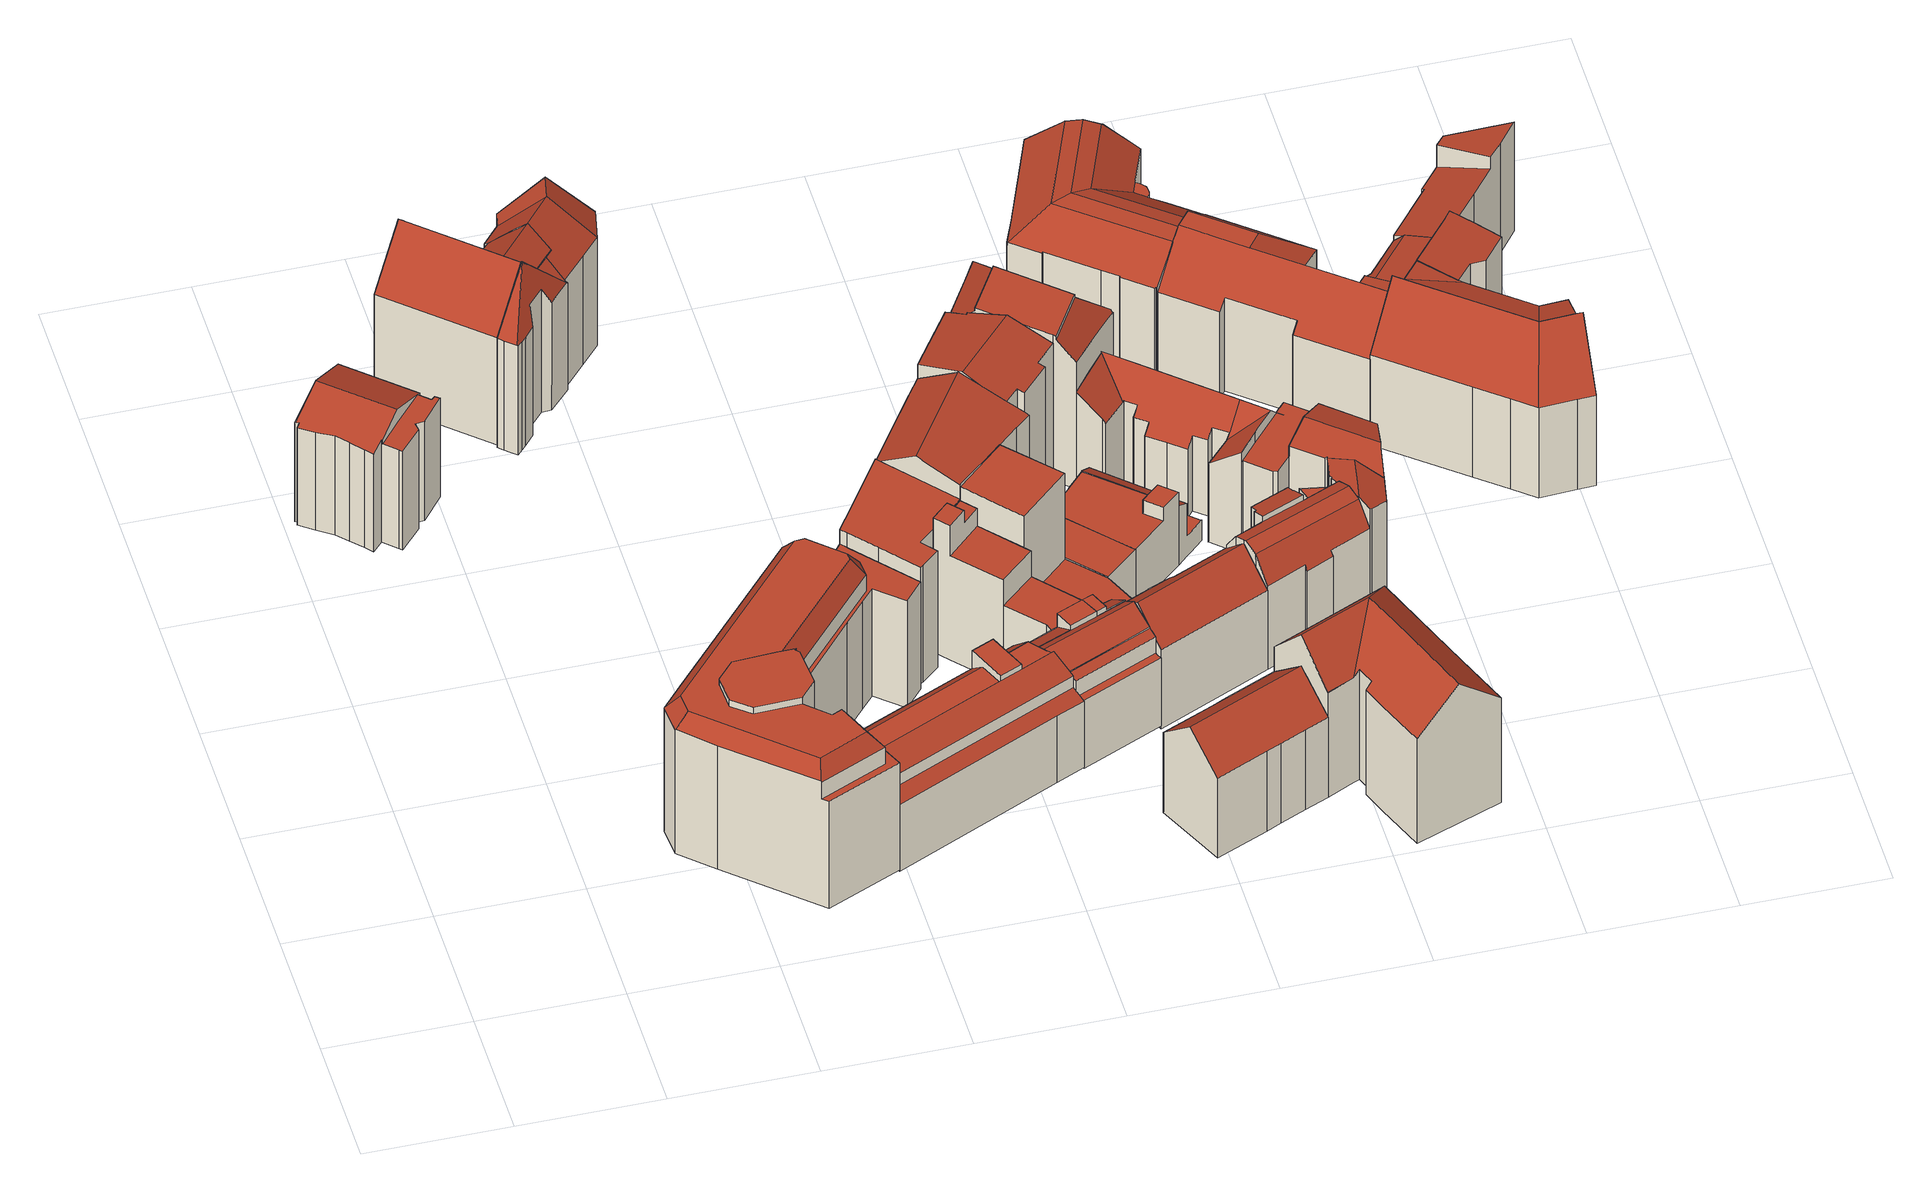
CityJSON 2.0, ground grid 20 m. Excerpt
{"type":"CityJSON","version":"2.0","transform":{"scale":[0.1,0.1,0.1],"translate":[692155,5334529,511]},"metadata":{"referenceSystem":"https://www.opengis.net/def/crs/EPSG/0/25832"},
"CityObjects":{
"building1":{"type":"Building","attributes":{"Gemeindeschluessel":"09162000","HoeheDach":"533.690","HoeheGrund":"514.298","Methode":"2000","NiedrigsteTraufeDesGebaeudes":"531.084","Geometrietyp2DReferenz":"3000","function":"31001_1000","roofType":"3100","measuredHeight":19.39,"storeysAboveGround":5},"geometry":[{"type":"MultiSurface","lod":"2","boundaries":[[[0,1,2,3,4]],[[5,6,7,8,9]],[[10,11,12,5,9,13,14]],[[1,0,15,16]],[[17,18,19,20]],[[21,22,23,24]],[[16,15,25,26]],[[27,28,29,30,11,10,14,31,32,17,20,33,34,21,24,35,36,37,2,1,16,26]],[[37,38,3,2]],[[27,39,40,28]],[[36,41,38,37]],[[29,42,43,30]],[[28,40,42,29]],[[23,44,41,36,35,24]],[[31,45,46,32]],[[12,43,42,40,39,25,15,0,4,7,6,5]],[[34,47,22,21]],[[33,48,47,34]],[[14,13,45,31]],[[8,7,3,38,41,44]],[[22,47,48,19,18,46,45,13,9,8,44,23]],[[7,4,3]],[[26,25,39,27]],[[30,43,12,11]],[[32,46,18,17]],[[20,19,48,33]]],"semantics":{"surfaces":[{"type":"WallSurface"},{"type":"GroundSurface"},{"type":"RoofSurface"}],"values":[0,0,0,0,0,0,0,1,0,0,0,0,0,0,0,2,0,0,0,2,2,0,0,0,0,0]}}]},
"building2":{"type":"Building","attributes":{"Gemeindeschluessel":"09162000","HoeheDach":"538.040","HoeheGrund":"513.079","Methode":"2000","NiedrigsteTraufeDesGebaeudes":"531.630","Geometrietyp2DReferenz":"3000","function":"31001_9998","roofType":"1000","measuredHeight":24.96,"storeysAboveGround":6},"geometry":[{"type":"MultiSurface","lod":"2","boundaries":[[[49,50,51,52,53,54,55,56,57,58,59,60,61,62,63,64]],[[65,66,67,68]],[[69,70,71,72,60,59]],[[52,73,74,53]],[[75,76,77,78]],[[79,80,81,82,83]],[[53,74,84,54]],[[85,86,87,88]],[[89,90,91,92]],[[93,94,95,96,97,98,99,100,101,102]],[[51,103,73,52]],[[104,105,106,107]],[[108,103,109,110]],[[111,112,113,114,115]],[[116,117,118,119]],[[93,102,54,84,120,121]],[[120,84,74,122]],[[75,79,83,123,76]],[[124,125,126,127]],[[128,129,86,85]],[[122,74,73,130]],[[63,62,66,131]],[[132,133,134,135,136,137,87,86,129,121,120,122,130,108,110]],[[61,67,66,62]],[[83,82,49,64,123]],[[57,99,98,58]],[[138,78,77,139,140]],[[141,131,66,65]],[[59,97,96,69]],[[142,143,70,69,96,95]],[[68,67,72,144]],[[145,137,136,146]],[[139,77,131,141]],[[127,126,90,89]],[[55,101,100,56]],[[60,72,67,61]],[[111,118,117,147,106,105,148,149,140,139,141,65,68,144,150,151,91,90,126,125,112]],[[119,118,111,115]],[[54,102,101,55]],[[128,152,94,93,121,129]],[[138,140,149,153]],[[154,133,132,155]],[[123,64,63,131,77,76]],[[80,155,132,110,109,156,81]],[[130,73,103,108]],[[157,135,134,158]],[[143,142,152,128,85,88,145,146,157,158,154,155,80,79,75,78,138,153,159,104,107,160,116,119,115,114,113,124,127,89,92,161]],[[56,100,99,57]],[[113,112,125,124]],[[142,95,94,152]],[[153,149,148,159]],[[92,91,151,161]],[[160,147,117,116]],[[88,87,137,145]],[[144,72,71,150]],[[146,136,135,157]],[[143,161,151,150,71,70]],[[159,148,105,104]],[[107,106,147,160]],[[58,98,97,59]],[[81,156,50,49,82]],[[158,134,133,154]],[[109,103,51,50,156]]],"semantics":{"surfaces":[{"type":"RoofSurface"},{"type":"WallSurface"},{"type":"GroundSurface"}],"values":[0,1,0,0,1,1,0,1,1,0,0,1,1,1,1,1,1,1,1,1,1,0,0,0,0,1,1,1,1,1,1,1,1,1,1,0,0,1,1,1,1,1,0,1,1,1,2,1,1,1,1,1,1,1,1,1,1,1,1,1,0,1,0]}}]},
"building3":{"type":"Building","attributes":{"Gemeindeschluessel":"09162000","HoeheDach":"538.030","HoeheGrund":"512.000","Methode":"1000","NiedrigsteTraufeDesGebaeudes":"530.536","Geometrietyp2DReferenz":"3000","function":"31001_9998","roofType":"3100","measuredHeight":26.03,"storeysAboveGround":5},"geometry":[{"type":"MultiSurface","lod":"2","boundaries":[[[162,163,164,165]],[[166,167,168,169]],[[170,171,172,173]],[[174,175,176,177]],[[176,173,172,177]],[[178,167,166,173,176,175,164,163,179]],[[180,181,182,169,168]],[[183,184,180,168,167,178]],[[162,185,186,179,163]],[[184,185,162,165,174,177,172,171,181,180]],[[186,185,184,183]],[[166,169,182,170,173]],[[178,179,186,183]],[[171,170,182,181]],[[165,164,175,174]]],"semantics":{"surfaces":[{"type":"WallSurface"},{"type":"RoofSurface"},{"type":"GroundSurface"}],"values":[0,1,0,0,0,1,0,0,0,2,0,1,1,0,0]}}]},
"building4":{"type":"Building","attributes":{"Gemeindeschluessel":"09162000","HoeheDach":"538.090","HoeheGrund":"511.647","Methode":"2000","NiedrigsteTraufeDesGebaeudes":"530.077","Geometrietyp2DReferenz":"3000","function":"31001_9998","roofType":"3100","measuredHeight":26.44,"storeysAboveGround":6},"geometry":[{"type":"MultiSurface","lod":"2","boundaries":[[[187,188,189,190,191]],[[192,193,194,195]],[[196,197,198,199]],[[200,201,202,203]],[[204,205,206,207,208]],[[209,210,206,205]],[[203,202,211,212]],[[213,182,169,214,190,189]],[[196,215,192,216,197]],[[217,193,192,215]],[[218,219,168,169,182]],[[220,221,193,217]],[[222,213,189,188]],[[199,198,201,200]],[[212,211,223,224]],[[225,216,192,195,226]],[[168,194,193,221,227,214,169]],[[183,228,229]],[[230,225,226,228,183,231]],[[187,191,210,209]],[[232,231,183,229]],[[214,207,206,210,191,190]],[[224,223,233,234]],[[227,235,208,207,214]],[[236,234,233,230,231,232]],[[204,208,235,237]],[[220,217,215,196,199,200,203,212,224,234,236,232,229,219,218,222,188,187,209,205,204,237]],[[218,182,213,222]],[[219,229,228,226,195,194,168]],[[233,223,211,202,201,198,197,216,225,230]],[[220,237,235,227,221]]],"semantics":{"surfaces":[{"type":"WallSurface"},{"type":"RoofSurface"},{"type":"GroundSurface"}],"values":[0,1,0,0,0,0,0,1,0,0,0,0,0,0,0,1,1,0,1,0,0,1,0,1,0,0,2,0,0,1,0]}}]},
"building5":{"type":"Building","attributes":{"Gemeindeschluessel":"09162000","HoeheDach":"531.260","HoeheGrund":"512.760","Methode":"2000","NiedrigsteTraufeDesGebaeudes":"524.315","Geometrietyp2DReferenz":"3000","function":"31001_9998","roofType":"2100","measuredHeight":18.5,"storeysAboveGround":4},"geometry":[{"type":"MultiSurface","lod":"2","boundaries":[[[238,239,240,241]],[[242,243,244,245]],[[246,247,240,239,248,249]],[[250,251,252,253,254,255,256,257]],[[258,259,256,260,261,262,263]],[[264,252,251,265]],[[266,267,268,265,251,250,269]],[[270,257,256,259]],[[271,272,255,246,249,273,274,275]],[[276,277,278,279]],[[280,281,269,250,257,270,282,277,276]],[[270,259,258,282]],[[273,283,284,274]],[[282,258,263,278,277]],[[247,254,253,285,286,241,240]],[[245,244,268,267]],[[248,283,273,249]],[[248,239,238,287,288,284,283]],[[245,267,266,269,281,280,276,279,289,290,288,287,238,241,286,285,291,242]],[[268,244,243,264,265]],[[246,255,254,247]],[[255,272,260,256]],[[278,263,262,275,274,284,288,290,289,279]],[[252,264,243,242,291,285,253]],[[261,260,272,271,275,262]]],"semantics":{"surfaces":[{"type":"WallSurface"},{"type":"RoofSurface"},{"type":"GroundSurface"}],"values":[0,0,1,1,0,0,0,0,0,0,0,1,1,1,0,0,0,0,2,1,0,0,0,0,1]}}]},
"building6":{"type":"Building","attributes":{"Gemeindeschluessel":"09162000","HoeheDach":"534.064","HoeheGrund":"513.900","Methode":"2000","NiedrigsteTraufeDesGebaeudes":"534.064","Geometrietyp2DReferenz":"3000","function":"31001_9998","roofType":"1000","measuredHeight":20.16,"storeysAboveGround":7},"geometry":[{"type":"MultiSurface","lod":"2","boundaries":[[[292,293,294,295,296,297,298,299,300,301,302]],[[303,301,300,304]],[[305,302,301,303]],[[306,296,295,307]],[[308,298,297,309]],[[310,294,293,311]],[[311,293,292,312]],[[309,297,296,306]],[[304,300,299,313]],[[305,303,304,313,308,309,306,307,310,311,312]],[[312,292,302,305]],[[313,299,298,308]],[[307,295,294,310]]],"semantics":{"surfaces":[{"type":"RoofSurface"},{"type":"WallSurface"},{"type":"GroundSurface"}],"values":[0,1,1,1,1,1,1,1,1,2,1,1,1]}}]},
"building7":{"type":"Building","attributes":{"Gemeindeschluessel":"09162000","HoeheDach":"536.110","HoeheGrund":"512.912","Methode":"2000","NiedrigsteTraufeDesGebaeudes":"530.940","Geometrietyp2DReferenz":"3000","function":"31001_9998","roofType":"1000","measuredHeight":23.2,"storeysAboveGround":5},"geometry":[{"type":"MultiSurface","lod":"2","boundaries":[[[314,315,316,317,318,319,320]],[[315,321,322,323,324,316]],[[317,325,326,327,328,329,318]],[[330,323,322,331,332,333]],[[327,326,333,332,334,335,336]],[[328,327,336,337]],[[337,338,329,328]],[[321,315,314,320,339,335,334,332,331,322]],[[318,329,338,319]],[[319,338,337,336,335,339,320]],[[316,324,323,330,333,326,325,317]]],"semantics":{"surfaces":[{"type":"WallSurface"},{"type":"RoofSurface"},{"type":"GroundSurface"}],"values":[0,0,0,0,0,1,0,2,1,0,1]}}]},
"building8":{"type":"Building","attributes":{"Gemeindeschluessel":"09162000","HoeheDach":"529.621","HoeheGrund":"513.320","Methode":"2000","NiedrigsteTraufeDesGebaeudes":"527.160","Geometrietyp2DReferenz":"3000","function":"31001_9998","roofType":"2100","measuredHeight":16.3,"storeysAboveGround":5},"geometry":[{"type":"MultiSurface","lod":"2","boundaries":[[[340,341,342,343,344]],[[345,346,347,348]],[[349,350,351,345,348,352,353,354]],[[351,355,346,345]],[[351,350,349,354,342,341,340,356,355]],[[342,354,353,343]],[[347,357,344,343,353,352,348]],[[356,340,344,357]],[[355,356,357,347,346]]],"semantics":{"surfaces":[{"type":"RoofSurface"},{"type":"WallSurface"},{"type":"GroundSurface"}],"values":[0,1,2,1,1,1,1,1,0]}}]},
"building9":{"type":"Building","attributes":{"Gemeindeschluessel":"09162000","HoeheDach":"526.522","HoeheGrund":"513.156","Methode":"1000","NiedrigsteTraufeDesGebaeudes":"526.522","Geometrietyp2DReferenz":"3000","function":"31001_9998","roofType":"1000","measuredHeight":13.37,"storeysAboveGround":4},"geometry":[{"type":"MultiSurface","lod":"2","boundaries":[[[358,359,360,361]],[[362,363,364,365]],[[366,367,368,369]],[[362,365,366,369,370,371,358,361]],[[361,360,363,362]],[[365,364,367,366]],[[369,368,372,370]],[[370,372,373,371]],[[360,359,373,372,368,367,364,363]],[[371,373,359,358]]],"semantics":{"surfaces":[{"type":"WallSurface"},{"type":"GroundSurface"},{"type":"RoofSurface"}],"values":[0,0,0,1,0,0,0,0,2,0]}}]},
"building10":{"type":"Building","attributes":{"Gemeindeschluessel":"09162000","HoeheDach":"530.123","HoeheGrund":"512.820","Methode":"2000","NiedrigsteTraufeDesGebaeudes":"527.775","Geometrietyp2DReferenz":"3000","function":"31001_9998","roofType":"3100","measuredHeight":17.3,"storeysAboveGround":5},"geometry":[{"type":"MultiSurface","lod":"2","boundaries":[[[285,241,374,238,375,376,377,378,379]],[[238,355,380,375]],[[378,381,382,379]],[[381,378,377,376,383,384]],[[379,382,385,285]],[[375,380,383,376]],[[386,384,383,380,355]],[[285,385,387,241]],[[387,385,382,381,384,386]],[[374,241,387,386,355,238]]],"semantics":{"surfaces":[{"type":"GroundSurface"},{"type":"WallSurface"},{"type":"RoofSurface"}],"values":[0,1,1,1,1,1,2,1,2,1]}}]},
"building11":{"type":"Building","attributes":{"Gemeindeschluessel":"09162000","HoeheDach":"537.857","HoeheGrund":"513.590","Methode":"2000","NiedrigsteTraufeDesGebaeudes":"533.560","Geometrietyp2DReferenz":"3000","function":"31001_9998","roofType":"3100","measuredHeight":24.27,"storeysAboveGround":6},"geometry":[{"type":"MultiSurface","lod":"2","boundaries":[[[388,389,390,391,392,393,394,395,396,397,398]],[[399,400,401,389,388,398,402,403]],[[404,405,406,394,393,392]],[[397,396,407,408,409,410]],[[395,394,406,411,407,396]],[[403,402,412,413]],[[398,397,410,412,402]],[[404,392,391,414]],[[405,404,414,415,401,400,399,403,413,409,408,407,411,406]],[[401,415,414,391,390,389]],[[413,412,410,409]]],"semantics":{"surfaces":[{"type":"RoofSurface"},{"type":"WallSurface"},{"type":"GroundSurface"}],"values":[0,1,1,1,1,1,0,1,2,1,1]}}]},
"building12":{"type":"Building","attributes":{"Gemeindeschluessel":"09162000","HoeheDach":"527.937","HoeheGrund":"512.670","Methode":"2000","NiedrigsteTraufeDesGebaeudes":"524.420","Geometrietyp2DReferenz":"3000","function":"31001_9998","roofType":"2100","measuredHeight":15.27,"storeysAboveGround":4},"geometry":[{"type":"MultiSurface","lod":"2","boundaries":[[[416,417,418,419,420,421,422]],[[423,418,417,424]],[[419,418,423,425]],[[426,427,422,421]],[[428,416,422,427]],[[429,425,423,424,428,427,426]],[[417,416,428,424]],[[425,429,426,421,420,419]]],"semantics":{"surfaces":[{"type":"WallSurface"},{"type":"RoofSurface"},{"type":"GroundSurface"}],"values":[0,1,0,0,1,0,0,2]}}]},
"building13":{"type":"Building","attributes":{"Gemeindeschluessel":"09162000","HoeheDach":"536.294","HoeheGrund":"512.900","Methode":"1000","NiedrigsteTraufeDesGebaeudes":"536.294","Geometrietyp2DReferenz":"3000","function":"31001_9998","roofType":"1000","measuredHeight":23.39,"storeysAboveGround":3},"geometry":[{"type":"MultiSurface","lod":"2","boundaries":[[[335,430,431,432]],[[332,433,434,435,436,437]],[[432,431,435,434]],[[438,437,436,435,431,430]],[[439,332,437,438,430,335]],[[433,332,439,335,432,434]]],"semantics":{"surfaces":[{"type":"WallSurface"},{"type":"RoofSurface"},{"type":"GroundSurface"}],"values":[0,0,0,1,0,2]}}]},
"building14":{"type":"Building","attributes":{"Gemeindeschluessel":"09162000","HoeheDach":"529.647","HoeheGrund":"512.921","Methode":"2000","NiedrigsteTraufeDesGebaeudes":"527.047","Geometrietyp2DReferenz":"3000","function":"31001_9998","roofType":"2100","measuredHeight":16.73,"storeysAboveGround":6},"geometry":[{"type":"MultiSurface","lod":"2","boundaries":[[[440,441,442,443]],[[443,442,444,445]],[[342,446,447,343]],[[448,449,445,444,450,446,342]],[[448,342,343,451]],[[449,448,451,452,453,440,443,445]],[[450,444,442,441,454,455]],[[453,454,441,440]],[[455,447,446,450]],[[343,447,455,454,453,452,451]]],"semantics":{"surfaces":[{"type":"WallSurface"},{"type":"RoofSurface"},{"type":"GroundSurface"}],"values":[0,0,1,0,0,2,1,0,0,0]}}]},
"building15":{"type":"Building","attributes":{"Gemeindeschluessel":"09162000","HoeheDach":"521.528","HoeheGrund":"511.620","Methode":"1000","NiedrigsteTraufeDesGebaeudes":"521.528","Geometrietyp2DReferenz":"3000","function":"31001_9998","roofType":"1000","measuredHeight":9.91,"storeysAboveGround":2},"geometry":[{"type":"MultiSurface","lod":"2","boundaries":[[[456,457,458,459]],[[460,461,462,463]],[[460,463,464,465,466,467,468,456,459,469,470]],[[468,471,457,456]],[[466,472,473,467]],[[465,464,463,462,474,475]],[[470,476,461,460]],[[477,476,470,469,459,458]],[[473,472,475,474,462,461,476,477,458,457,471]],[[465,475,472,466]],[[467,473,471,468]]],"semantics":{"surfaces":[{"type":"WallSurface"},{"type":"GroundSurface"},{"type":"RoofSurface"}],"values":[0,0,1,0,0,0,0,0,2,0,0]}}]},
"building16":{"type":"Building","attributes":{"Gemeindeschluessel":"09162000","HoeheDach":"531.103","HoeheGrund":"512.430","Methode":"1000","NiedrigsteTraufeDesGebaeudes":"526.179","Geometrietyp2DReferenz":"3000","function":"31001_1000","roofType":"3100","measuredHeight":18.67,"storeysAboveGround":4},"geometry":[{"type":"MultiSurface","lod":"2","boundaries":[[[478,479,480,481,482,483,484,485,486,487,488]],[[489,490,491,492,493,494,495]],[[485,496,497,486]],[[488,493,492,478]],[[478,492,491,479]],[[480,490,489,481]],[[493,488,487,486,497,494]],[[495,494,497,496,498,499]],[[499,498,496,485,484,483]],[[482,481,489,495,499,483]],[[479,491,490,480]]],"semantics":{"surfaces":[{"type":"GroundSurface"},{"type":"RoofSurface"},{"type":"WallSurface"}],"values":[0,1,2,2,2,2,2,1,2,2,2]}}]},
"building17":{"type":"Building","attributes":{"Gemeindeschluessel":"09162000","HoeheDach":"521.673","HoeheGrund":"511.560","Methode":"2000","NiedrigsteTraufeDesGebaeudes":"518.370","Geometrietyp2DReferenz":"3000","function":"31001_2000","roofType":"1000","measuredHeight":10.11},"geometry":[{"type":"MultiSurface","lod":"2","boundaries":[[[459,500,501,502,503,504]],[[505,506,507,508,509,510,511]],[[512,456,513,514,505,511,515]],[[515,511,510,516]],[[516,510,509,517]],[[459,504,513,456]],[[518,508,507,519]],[[513,504,503,502,520,521,514]],[[500,459,456,512,515,516,517,518,519,522,523,501]],[[505,514,521,506]],[[520,502,501,523,522,519,507,506,521]],[[517,509,508,518]]],"semantics":{"surfaces":[{"type":"WallSurface"},{"type":"RoofSurface"},{"type":"GroundSurface"}],"values":[0,1,0,0,0,0,0,1,2,0,0,0]}}]},
"building18":{"type":"Building","attributes":{"Gemeindeschluessel":"09162000","HoeheDach":"538.302","HoeheGrund":"513.290","Methode":"1000","NiedrigsteTraufeDesGebaeudes":"535.409","Geometrietyp2DReferenz":"3000","function":"31001_9998","roofType":"3100","measuredHeight":25.01,"storeysAboveGround":7},"geometry":[{"type":"MultiSurface","lod":"2","boundaries":[[[524,525,526,527,528,529,530,531,532,533]],[[534,535,536,537]],[[538,535,534,539,540,541]],[[542,529,528,543]],[[543,528,527,544]],[[542,543,544,545,546,547,548,549,550,551,540,539,534,537,552,553]],[[549,548,547,524,533,554,555,550]],[[553,530,529,542]],[[531,530,553,552,537,536]],[[555,556,541,540,551,550]],[[544,527,526,545]],[[554,533,532,531,536,535,538,541,556,555]],[[547,546,545,526,525,524]]],"semantics":{"surfaces":[{"type":"RoofSurface"},{"type":"WallSurface"},{"type":"GroundSurface"}],"values":[0,1,1,1,1,2,1,1,1,1,1,0,1]}}]},
"building19":{"type":"Building","attributes":{"Gemeindeschluessel":"09162000","HoeheDach":"530.410","HoeheGrund":"512.136","Methode":"2000","NiedrigsteTraufeDesGebaeudes":"518.990","Geometrietyp2DReferenz":"3000","function":"31001_1000","roofType":"3100","measuredHeight":18.27,"storeysAboveGround":4},"geometry":[{"type":"MultiSurface","lod":"2","boundaries":[[[557,558,559,560]],[[561,562,559,558,563,564]],[[565,566,567,568]],[[560,559,562,569]],[[570,571,561,564,572,573]],[[574,575,576,577]],[[578,579,580,581]],[[581,580,582,583]],[[584,565,568,585,586,587]],[[588,589,575,574]],[[590,587,586,591]],[[578,592,585,568,567,579]],[[569,562,561,571]],[[593,577,576,563]],[[570,573,594,590,591,592,578,581,583,588,574,577,593,557,560,569,571]],[[564,563,576,575,589,582,580,579,567,566,572]],[[593,563,558,557]],[[591,586,585,592]],[[594,584,587,590]],[[594,573,572,566,565,584]],[[583,582,589,588]]],"semantics":{"surfaces":[{"type":"WallSurface"},{"type":"RoofSurface"},{"type":"GroundSurface"}],"values":[0,1,0,0,0,0,0,0,1,0,0,0,0,0,2,1,0,0,0,0,0]}}]},
"building20":{"type":"Building","attributes":{"Gemeindeschluessel":"09162000","HoeheDach":"524.050","HoeheGrund":"511.440","Methode":"2000","NiedrigsteTraufeDesGebaeudes":"521.680","Geometrietyp2DReferenz":"3000","function":"31001_9998","roofType":"1000","measuredHeight":12.61,"storeysAboveGround":3},"geometry":[{"type":"MultiSurface","lod":"2","boundaries":[[[595,596,597,598]],[[599,598,597,600]],[[601,595,598,599]],[[602,603,604,605,596,595,601,606,502]],[[607,608,609,610]],[[604,603,602,611,607,610,612,613,614,615,616,605]],[[609,617,618,619,614,613,612,610]],[[620,600,597,596,605,616,615,614,619]],[[621,502,606,601,599,600,620,619,618,617,609,608]],[[611,602,502,621,608,607]]],"semantics":{"surfaces":[{"type":"RoofSurface"},{"type":"WallSurface"},{"type":"GroundSurface"}],"values":[0,1,1,1,1,2,1,1,0,1]}}]},
"building21":{"type":"Building","attributes":{"Gemeindeschluessel":"09162000","HoeheDach":"537.590","HoeheGrund":"512.430","Methode":"2000","NiedrigsteTraufeDesGebaeudes":"532.813","Geometrietyp2DReferenz":"3000","function":"31001_9998","roofType":"1000","measuredHeight":25.16,"storeysAboveGround":7},"geometry":[{"type":"MultiSurface","lod":"2","boundaries":[[[622,623,624,625,626,627,628,629,630,631,632,633,634,635,636,637,638]],[[639,640,641,642]],[[643,641,640,644,645]],[[646,647,648,632,631,630]],[[639,649,650,651,652,653]],[[627,626,643,645,654,655,628]],[[654,645,644,653]],[[656,657,658,659,660,649,639,642]],[[652,651,650,649,660,659,638,637,636,635,634,633,632,648]],[[628,655,661,629]],[[629,661,646,630]],[[625,624,656,642,641,643,626]],[[661,655,654,653,652,648,647,646]],[[624,623,622,638,659,658,657,656]],[[653,644,640,639]]],"semantics":{"surfaces":[{"type":"GroundSurface"},{"type":"WallSurface"},{"type":"RoofSurface"}],"values":[0,1,2,1,2,1,1,2,1,1,1,1,2,1,1]}}]},
"building22":{"type":"Building","attributes":{"Gemeindeschluessel":"09162000","HoeheDach":"521.790","HoeheGrund":"511.450","Methode":"2000","NiedrigsteTraufeDesGebaeudes":"514.910","Geometrietyp2DReferenz":"3000","function":"31001_9998","roofType":"1000","measuredHeight":10.34,"storeysAboveGround":1},"geometry":[{"type":"MultiSurface","lod":"2","boundaries":[[[662,663,664,665,666,667]],[[668,669,670,671,672,673]],[[674,675,663,662,667,676,677]],[[678,605,669,668,673,614]],[[677,671,670,674]],[[673,672,671,677,676,679,680,681,614]],[[682,683,605,678,614,681,680,679,666,665,664]],[[679,676,667,666]],[[605,683,682,664,663,675,674,670,669]]],"semantics":{"surfaces":[{"type":"WallSurface"},{"type":"RoofSurface"},{"type":"GroundSurface"}],"values":[0,1,1,0,0,0,2,0,0]}}]},
"building23":{"type":"Building","attributes":{"Gemeindeschluessel":"09162000","HoeheDach":"536.530","HoeheGrund":"512.370","Methode":"2000","NiedrigsteTraufeDesGebaeudes":"530.454","Geometrietyp2DReferenz":"3000","function":"31001_1000","roofType":"3100","measuredHeight":24.16,"storeysAboveGround":4},"geometry":[{"type":"MultiSurface","lod":"2","boundaries":[[[684,685,686,687,688,689]],[[690,691,692]],[[693,694,695,696,697,698,699,686,691]],[[700,701,702,703,704,705,706,488,707,487,486,708,709,710,711,712]],[[699,698,713,714,715,687,686]],[[711,714,713,712]],[[704,694,693,705]],[[701,700,712,713,698,697]],[[488,706,705,693,691,690]],[[702,701,697,696,695,703]],[[487,707,488,690,692,684,689,486]],[[692,691,686,685,684]],[[715,714,711,710,709,687]],[[703,695,694,704]],[[689,688,687,709,708,486]]],"semantics":{"surfaces":[{"type":"RoofSurface"},{"type":"GroundSurface"},{"type":"WallSurface"}],"values":[0,0,0,1,0,2,2,2,2,2,2,0,2,2,2]}}]},
"building24":{"type":"Building","attributes":{"Gemeindeschluessel":"09162000","HoeheDach":"531.260","HoeheGrund":"512.140","Methode":"2000","NiedrigsteTraufeDesGebaeudes":"525.935","Geometrietyp2DReferenz":"3000","function":"31001_1000","roofType":"3100","measuredHeight":19.12,"storeysAboveGround":4},"geometry":[{"type":"MultiSurface","lod":"2","boundaries":[[[574,577,716,717,718]],[[719,720,721,722]],[[717,719,722,718]],[[723,724,725,726,727,728,729]],[[730,731,732,733]],[[734,735,736,560]],[[737,738,735,734]],[[733,732,739,740]],[[593,557,741,742,743]],[[741,728,727,742]],[[744,745,738,737]],[[560,736,741,557]],[[731,721,720,746,747,748,739,732]],[[724,749,748,747,750,725]],[[716,743,742,727,726,751,719,717]],[[740,739,748,749]],[[751,746,720,719]],[[750,747,746,751]],[[593,743,716,577]],[[736,735,738,745,752,729,728,741]],[[593,577,574,730,733,740,749,724,723,753,744,737,734,560,557]],[[751,726,725,750]],[[753,752,745,744]],[[730,574,718,722,721,731]],[[723,729,752,753]]],"semantics":{"surfaces":[{"type":"WallSurface"},{"type":"RoofSurface"},{"type":"GroundSurface"}],"values":[0,0,1,0,0,0,0,0,0,1,0,0,1,0,1,0,0,0,0,1,2,1,0,0,0]}}]},
"building25":{"type":"Building","attributes":{"Gemeindeschluessel":"09162000","HoeheDach":"529.151","HoeheGrund":"511.520","Methode":"2000","NiedrigsteTraufeDesGebaeudes":"523.093","Geometrietyp2DReferenz":"3000","function":"31001_9998","roofType":"3100","measuredHeight":17.63,"storeysAboveGround":3},"geometry":[{"type":"MultiSurface","lod":"2","boundaries":[[[754,755,756,757,758,759,760,761,762,763,764,765,766,767,768,769,770,771,772]],[[773,761,760,774]],[[775,776,768,767,777]],[[778,779,756,755,754,780]],[[781,764,763,782]],[[783,784,777,767,785,786,787,788]],[[774,760,759,789]],[[790,791,792,793,794,795,796,797]],[[798,799,800,801]],[[765,764,781,802,803,766]],[[758,757,756,779,804,805]],[[801,800,806,807]],[[808,809,810,811,812,776,775,813,814]],[[815,816,814,813,775,777,784,783]],[[793,792,817,818]],[[806,819,771,770,797,796,820,821,822,807]],[[818,811,810,809,808,823,824,788,787,786,785,803,802,781,782,825,773,774,789,805,804,779,778,780,826,827,798,801,807,822,821,820,796,795,794,793]],[[782,763,762,825]],[[818,817,812,811]],[[789,759,758,805]],[[785,767,766,803]],[[800,799,828,772,771,819,806]],[[798,827,826,780,754,772,828,799]],[[808,814,816,823]],[[825,762,761,773]],[[769,768,776,812,817,792,791,790,797,770]],[[824,823,816,815,783,788]]],"semantics":{"surfaces":[{"type":"RoofSurface"},{"type":"WallSurface"},{"type":"GroundSurface"}],"values":[0,1,0,1,1,1,1,1,1,1,1,1,1,0,1,1,2,1,1,1,1,0,1,1,1,0,1]}}]},
"building26":{"type":"Building","attributes":{"Gemeindeschluessel":"09162000","HoeheDach":"524.318","HoeheGrund":"511.620","Methode":"1000","NiedrigsteTraufeDesGebaeudes":"524.318","Geometrietyp2DReferenz":"3000","function":"31001_9998","roofType":"1000","measuredHeight":12.7},"geometry":[{"type":"MultiSurface","lod":"2","boundaries":[[[829,830,831,832]],[[833,829,832,834]],[[833,835,830,829]],[[834,836,835,833]],[[832,831,836,834]],[[836,831,830,835]]],"semantics":{"surfaces":[{"type":"WallSurface"},{"type":"GroundSurface"},{"type":"RoofSurface"}],"values":[0,1,0,0,0,2]}}]},
"building27":{"type":"Building","attributes":{"Gemeindeschluessel":"09162000","HoeheDach":"530.770","HoeheGrund":"511.460","Methode":"2000","NiedrigsteTraufeDesGebaeudes":"515.964","Geometrietyp2DReferenz":"3000","function":"31001_1000","roofType":"3100","measuredHeight":19.31,"storeysAboveGround":5},"geometry":[{"type":"MultiSurface","lod":"2","boundaries":[[[837,838,839,840,841,842]],[[843,844,845,846,847,848,849,850,851]],[[852,853,854,855]],[[856,857,858,859,848,847]],[[860,855,854,861,862,840]],[[863,864,865,823]],[[818,866,867,793]],[[868,869,851,850,849,870,871,872]],[[811,873,866,818]],[[874,869,868,875]],[[876,877,878,879]],[[880,881,882,883,884,885,886]],[[875,868,872,887]],[[864,878,877,842,841,840,862,861,867,866,873,888,889,865]],[[879,878,864,863]],[[890,891,859,858]],[[871,870,892,882,881,893,894]],[[895,896,856,847,846,845]],[[895,845,844,897]],[[898,899,843,851,869,874]],[[897,844,843,899]],[[883,882,892,900,848,859,891,852,855,860]],[[901,890,858,857,856,896,895,897,899,898,874,875,887,894,893,881,880,886,902,903,876,879,863,823,904,808,811,818,793,905,906]],[[861,854,853,906,905,793,867]],[[907,885,884,839,838,837]],[[903,902,886,885,907,837,842,877,876]],[[887,872,871,894]],[[865,889,888,808,904,823]],[[891,890,901,906,853,852]],[[884,883,860,840,839]],[[808,888,873,811]],[[849,848,900,892,870]]],"semantics":{"surfaces":[{"type":"WallSurface"},{"type":"RoofSurface"},{"type":"GroundSurface"}],"values":[0,1,1,0,0,0,0,1,0,0,0,0,0,1,0,0,0,0,0,0,0,1,2,0,1,0,0,0,0,0,0,0]}}]},
"building28":{"type":"Building","attributes":{"Gemeindeschluessel":"09162000","HoeheDach":"531.940","HoeheGrund":"512.219","Methode":"2000","NiedrigsteTraufeDesGebaeudes":"527.570","Geometrietyp2DReferenz":"3000","function":"31001_1000","roofType":"3100","measuredHeight":19.72,"storeysAboveGround":4},"geometry":[{"type":"MultiSurface","lod":"2","boundaries":[[[908,909,910,911]],[[912,913,914,915,916,917]],[[918,919,920,921,922,923,924,925,926]],[[927,924,923,928]],[[929,930,931,932]],[[933,934,935,936]],[[937,938,939,940,941,918,926,942]],[[943,944,934,933]],[[945,946,947,948]],[[926,925,949,950,917,916,942]],[[951,947,946,952,953,910,909,954,955]],[[956,939,938,957]],[[958,959,960,961]],[[962,963,944,943]],[[913,948,947,951,914]],[[928,923,922,964]],[[965,941,940,966]],[[929,967,968,969,970,930]],[[927,971,949,925,924]],[[969,972,955,970]],[[908,973,974,954,909]],[[975,976,959,958]],[[967,929,932,975,958,961,962,943,933,936,977,973,908,911,978,945,948,913,912,979,971,927,928,964,980,981,982,965,966,956,957]],[[910,953,911]],[[969,968,937,942,972]],[[965,982,919,918,941]],[[932,931,976,975]],[[966,940,939,956]],[[977,983,974,973]],[[967,957,938,937,968]],[[979,950,949,971]],[[912,917,950,979]],[[911,953,952,978]],[[980,921,920,981]],[[978,952,946,945]],[[961,960,963,962]],[[964,922,921,980]],[[981,920,919,982]],[[972,942,916,915]],[[936,935,983,977]],[[972,915,914,951,955]],[[955,954,974,983,935,934,944,963,960,959,976,931,930,970]]],"semantics":{"surfaces":[{"type":"WallSurface"},{"type":"RoofSurface"},{"type":"GroundSurface"}],"values":[0,0,1,0,0,0,1,0,0,1,1,0,0,0,0,0,0,0,0,1,0,0,2,0,1,0,0,0,0,0,0,0,0,0,0,0,0,0,1,0,1,1]}}]},
"building29":{"type":"Building","attributes":{"Gemeindeschluessel":"09162000","HoeheDach":"533.000","HoeheGrund":"512.140","Methode":"2000","NiedrigsteTraufeDesGebaeudes":"524.919","Geometrietyp2DReferenz":"3000","function":"31001_1000","roofType":"3100","measuredHeight":20.86,"storeysAboveGround":5},"geometry":[{"type":"MultiSurface","lod":"2","boundaries":[[[984,985,986,987,988]],[[989,990,991,992,993]],[[994,995,996,997,998,999]],[[1000,1001,1002,1003]],[[1004,1005,1006,1007,1008]],[[984,988,1009,1010]],[[1010,1009,1011,1012]],[[1004,1008,1013,1014]],[[1015,1016,1006,1005]],[[1017,985,984,1010,1012,1018,1019,1020,1021,1022,1000,1003,1023,1024,990,989,1015,1005,1004,1014]],[[1022,1025,1001,1000]],[[1026,1027,1028,1029,1030]],[[1030,1029,1031]],[[1023,1003,1002,997,996]],[[1017,1014,1013,1032,1028,1027]],[[1033,1007,1006,1016,993,992]],[[990,1024,995,994,991]],[[1023,996,995,1024]],[[999,998,1025,1034]],[[999,1034,1035,1036,1037,1038,1011,1009,988,987]],[[1026,986,985,1017,1027]],[[1032,1013,1008,1007,1033]],[[1019,1037,1036,1020]],[[1022,1021,1035,1034,1025]],[[1012,1011,1038,1018]],[[999,987,986,1026,1030,1031,991,994]],[[1018,1038,1037,1019]],[[989,993,1016,1015]],[[1020,1036,1035,1021]],[[998,997,1002,1001,1025]],[[1028,1032,1033,992,991,1031,1029]]],"semantics":{"surfaces":[{"type":"WallSurface"},{"type":"RoofSurface"},{"type":"GroundSurface"}],"values":[0,0,1,0,0,0,0,0,0,2,0,1,0,0,0,1,0,0,1,1,0,1,0,0,0,1,0,0,0,1,0]}}]},
"building30":{"type":"Building","attributes":{"Gemeindeschluessel":"09162000","HoeheDach":"535.580","HoeheGrund":"512.167","Methode":"2000","NiedrigsteTraufeDesGebaeudes":"527.767","Geometrietyp2DReferenz":"3000","function":"31001_1000","roofType":"3100","measuredHeight":23.41,"storeysAboveGround":4},"geometry":[{"type":"MultiSurface","lod":"2","boundaries":[[[1039,1040,1041,1042,1043]],[[1044,1045,1046,1047]],[[1048,1049,1050,1051]],[[1044,1052,1053,1043,1042,1045]],[[1054,1055,1056,1057,1058,1059]],[[1060,1061,1049,1048]],[[1047,1046,1062,1063]],[[1064,1040,1056,1055]],[[1065,1066,1067,1068]],[[1054,1060,1048,1051,1065,1068,1052,1044,1047,1063,1064,1055]],[[1061,1059,1058,1069,1049]],[[1052,1068,1067,1070,1053]],[[1041,1062,1046,1045,1042]],[[1069,1039,1043,1053,1070]],[[1058,1057,1039,1069]],[[1054,1059,1061,1060]],[[1051,1050,1066,1065]],[[1057,1056,1040,1039]],[[1064,1063,1062,1041,1040]],[[1066,1050,1049,1069,1070,1067]]],"semantics":{"surfaces":[{"type":"RoofSurface"},{"type":"WallSurface"},{"type":"GroundSurface"}],"values":[0,1,1,1,1,1,1,1,1,2,0,1,0,0,0,1,1,0,1,0]}}]},
"building31":{"type":"Building","attributes":{"Gemeindeschluessel":"09162000","HoeheDach":"532.135","HoeheGrund":"512.100","Methode":"1000","NiedrigsteTraufeDesGebaeudes":"530.527","Geometrietyp2DReferenz":"3000","function":"31001_1000","roofType":"2100","measuredHeight":20.04,"storeysAboveGround":5},"geometry":[{"type":"MultiSurface","lod":"2","boundaries":[[[1014,1004,1071,1072,1073,1074,1075,1076]],[[1014,1077,1078,1004]],[[1075,1079,1062,1076]],[[1071,1080,1081,1072]],[[1072,1081,1082,1073]],[[1076,1062,1077,1014]],[[1073,1082,1083,1074]],[[1074,1083,1079,1075]],[[1062,1079,1083,1082,1081,1080,1078,1077]],[[1004,1078,1080,1071]]],"semantics":{"surfaces":[{"type":"GroundSurface"},{"type":"WallSurface"},{"type":"RoofSurface"}],"values":[0,1,1,1,1,1,1,1,2,1]}}]},
"building32":{"type":"Building","attributes":{"Gemeindeschluessel":"09162000","HoeheDach":"530.893","HoeheGrund":"511.990","Methode":"2000","NiedrigsteTraufeDesGebaeudes":"526.209","Geometrietyp2DReferenz":"3000","function":"31001_1000","roofType":"2100","measuredHeight":18.9,"storeysAboveGround":4},"geometry":[{"type":"MultiSurface","lod":"2","boundaries":[[[1084,1085,1086,1087]],[[1088,1089,1090,1091]],[[1092,1093,1094,1095]],[[1096,1097,1085,1084]],[[1098,1099,1100,1101]],[[1099,1102,1103,1094,1093,1104,1105,1090,1089,1100]],[[1095,1103,1102,1106]],[[1094,1103,1095]],[[1104,1107,1108,1105]],[[1087,1109,1092,1095,1106,1098,1101,1088,1091,1110,1096,1084]],[[1101,1100,1089,1088]],[[1107,1086,1085,1097,1108]],[[1106,1102,1099,1098]],[[1090,1105,1108,1097,1096,1110,1091]],[[1092,1109,1087,1086,1107,1104,1093]]],"semantics":{"surfaces":[{"type":"WallSurface"},{"type":"RoofSurface"},{"type":"GroundSurface"}],"values":[0,0,0,0,0,1,0,0,0,2,0,1,0,0,0]}}]}
},
"vertices":[
[186,916,204],[186,916,33],[171,930,33],[171,930,203],[171,930,204],[105,853,204],[133,886,204],[170,929,204],[133,886,227],[105,853,210],[105,853,33],[122,837,33],[122,837,204],[104,854,210],[104,854,33],[191,921,204],[191,921,33],[65,867,33],[65,867,203],[51,882,204],[51,882,33],[13,917,33],[13,917,204],[8,919,203],[8,919,33],[197,916,204],[197,916,33],[167,879,33],[154,878,33],[156,866,33],[126,833,33],[90,839,33],[81,850,33],[29,897,33],[9,912,33],[47,964,33],[89,1013,33],[175,935,33],[175,935,201],[167,879,204],[154,878,204],[89,1013,201],[156,866,204],[126,833,204],[47,964,227],[90,839,202],[81,850,202],[9,912,201],[29,897,202],
[338,222,259],[477,96,259],[546,127,259],[526,175,259],[512,169,259],[481,198,259],[416,196,259],[390,217,259],[388,258,259],[411,284,259],[471,287,259],[607,441,259],[606,451,259],[561,492,259],[548,491,259],[336,251,259],[566,511,206],[566,511,234],[624,458,234],[624,458,206],[496,287,234],[504,296,234],[505,296,234],[626,433,234],[535,197,234],[516,188,234],[317,261,21],[317,261,234],[346,294,234],[346,294,21],[320,217,21],[364,176,21],[364,176,234],[321,216,236],[320,217,234],[492,210,234],[501,212,21],[501,212,206],[513,202,206],[513,202,21],[616,414,21],[616,414,206],[588,382,206],[588,382,21],[503,223,270],[499,280,270],[494,285,270],[496,287,270],[471,287,270],[411,284,270],[388,258,270],[390,217,270],[416,196,270],[481,198,270],[568,119,234],[540,513,21],[540,513,206],[581,517,206],[581,517,21],[568,119,206],[474,77,234],[474,77,206],[623,517,206],[697,432,206],[697,432,21],[655,481,21],[623,517,21],[599,504,21],[599,504,206],[616,526,206],[616,526,21],[492,210,206],[503,223,206],[516,188,206],[317,260,235],[671,402,21],[671,402,206],[634,435,206],[634,435,21],[504,216,21],[504,216,206],[535,197,206],[536,509,234],[482,70,206],[586,116,206],[571,150,206],[544,212,206],[522,202,206],[517,206,206],[345,298,21],[346,294,206],[345,298,206],[536,509,206],[494,285,21],[504,296,21],[626,433,206],[517,206,21],[522,202,21],[591,509,206],[535,513,206],[357,312,206],[505,296,206],[510,292,206],[499,280,21],[357,312,21],[586,116,21],[482,70,21],[473,78,236],[544,212,21],[571,150,21],[535,513,21],[591,509,21],[510,292,21],
[221,1191,10],[221,1191,256],[237,1208,230],[237,1208,10],[327,1096,255],[371,1097,222],[397,1126,222],[372,1147,255],[330,1185,196],[330,1185,10],[320,1175,10],[320,1175,196],[257,1231,10],[257,1231,196],[261,1229,196],[261,1229,10],[342,1064,270],[212,1181,270],[397,1126,10],[360,1158,10],[360,1158,239],[297,1014,195],[297,1014,10],[167,1131,10],[167,1131,195],
[351,1216,6],[326,1189,6],[326,1189,192],[349,1215,193],[351,1216,194],[410,1094,191],[407,1096,194],[387,1115,222],[369,1095,222],[381,1063,6],[381,1063,192],[367,1062,219],[367,1062,6],[346,1038,6],[346,1038,219],[346,1024,193],[346,1024,6],[477,1211,6],[355,1237,6],[355,1237,194],[415,1224,255],[477,1211,192],[351,1220,6],[351,1220,194],[333,1008,192],[333,1008,6],[330,1185,197],[408,1189,255],[410,1094,6],[409,1094,191],[407,1096,6],[360,1158,6],[397,1126,6],[440,1133,6],[440,1133,193],[330,1185,6],[326,1001,193],[326,1001,6],[343,1064,271],[342,1065,271],[467,1163,193],[297,1014,196],[297,1014,6],[318,994,195],[304,1007,195],[304,1007,6],[319,994,194],[319,994,6],[467,1163,192],[311,1000,6],[467,1163,6],
[808,303,18],[808,303,190],[823,285,190],[823,285,18],[860,242,18],[860,242,133],[820,224,133],[820,224,18],[782,256,190],[830,278,190],[804,307,190],[768,290,190],[571,150,187],[579,131,168],[849,255,168],[844,261,175],[830,278,194],[782,256,194],[751,242,194],[568,158,194],[737,276,191],[751,242,191],[751,242,203],[737,276,203],[728,296,203],[728,296,172],[849,255,148],[579,131,148],[579,131,18],[586,116,18],[586,116,133],[571,150,18],[568,158,191],[768,290,203],[782,256,203],[768,290,191],[759,310,172],[759,310,203],[544,212,18],[544,212,172],[580,229,172],[580,229,18],[553,192,18],[568,158,18],[553,192,191],[804,307,191],[790,324,172],[844,261,18],[830,278,18],[804,307,18],[790,324,18],[728,296,18],[759,310,18],[849,255,18],
[623,517,231],[655,481,231],[697,432,231],[701,435,231],[725,456,231],[708,477,231],[730,496,231],[777,541,231],[692,640,231],[639,560,231],[616,526,231],[639,560,29],[692,640,29],[616,526,29],[725,456,29],[701,435,29],[730,496,29],[708,477,29],[697,432,29],[655,481,29],[623,517,29],[777,541,29],
[747,476,19],[800,416,19],[800,416,199],[747,476,199],[747,476,251],[730,496,251],[730,496,19],[827,440,19],[848,459,19],[848,459,199],[827,440,199],[771,499,199],[794,521,199],[794,521,229],[771,499,229],[771,499,251],[847,460,199],[847,460,19],[841,467,19],[841,467,199],[794,521,19],[777,541,19],[777,541,229],[754,518,229],[754,518,251],[754,518,19],
[865,327,186],[884,335,186],[903,343,186],[891,369,186],[854,353,186],[790,324,23],[790,324,162],[850,351,162],[850,351,23],[884,335,23],[865,327,23],[808,303,23],[854,353,23],[891,369,23],[903,343,23],[808,303,178],[865,327,178],[854,353,162],
[847,356,22],[847,356,155],[844,367,155],[844,367,22],[800,416,22],[800,416,155],[848,459,155],[848,459,22],[905,393,22],[905,393,155],[908,376,155],[908,376,22],[891,369,22],[850,351,22],[891,369,155],[850,351,155],
[821,288,18],[903,343,18],[945,361,18],[952,344,18],[954,339,18],[965,315,18],[903,343,178],[954,339,188],[965,315,170],[945,361,178],[952,344,191],[844,261,168],[821,288,191],[823,285,189],
[742,582,266],[777,541,256],[778,542,256],[845,603,252],[874,630,251],[877,633,250],[896,650,249],[892,655,250],[872,676,256],[824,729,269],[733,593,269],[733,593,26],[742,582,26],[777,541,26],[692,640,226],[692,640,26],[874,630,26],[877,633,26],[896,650,26],[872,676,26],[824,729,26],[783,775,26],[783,775,226],[892,655,26],[764,748,226],[764,748,26],[845,603,26],[778,542,26],
[970,304,162],[970,304,134],[974,293,134],[974,293,17],[970,304,17],[965,315,17],[965,315,169],[860,242,134],[852,251,134],[860,242,17],[844,261,17],[844,261,169],[852,251,162],[852,251,17],
[777,541,253],[845,603,253],[845,603,19],[842,468,19],[911,531,19],[911,531,253],[842,468,253],[841,467,253],[814,498,253],[814,498,19],
[923,383,19],[923,383,160],[934,387,160],[934,387,19],[945,361,180],[945,361,19],[917,349,186],[906,375,186],[903,343,19],[917,349,19],[917,349,180],[891,369,19],[906,375,19],[908,376,19],[908,376,160],[906,375,160],
[911,531,6],[911,531,105],[955,483,105],[955,483,6],[975,434,6],[975,434,105],[927,406,105],[927,406,6],[921,402,6],[912,397,6],[905,393,6],[848,459,6],[841,467,6],[970,447,6],[976,434,6],[841,467,105],[905,393,105],[848,459,105],[921,402,105],[912,397,105],[976,434,105],[970,447,105],
[1112,100,14],[1076,84,14],[1054,74,14],[982,42,14],[959,92,14],[937,141,14],[1009,173,14],[1031,183,14],[1101,214,14],[1123,165,14],[1145,115,14],[982,42,152],[1054,74,152],[1076,84,152],[1112,100,152],[1145,115,152],[1123,165,201],[959,92,201],[1031,183,152],[1101,214,152],[1009,173,152],[937,141,152],
[986,510,6],[1001,523,6],[1001,523,107],[986,510,107],[955,483,107],[874,572,74],[918,614,74],[915,617,74],[920,623,74],[896,650,74],[874,630,74],[845,603,74],[874,572,6],[911,531,107],[874,572,107],[845,603,6],[874,630,6],[896,650,6],[920,623,6],[915,617,6],[1000,523,107],[918,614,107],[918,614,6],[1000,523,6],
[872,676,251],[877,682,251],[893,699,251],[901,692,248],[938,732,248],[930,739,251],[958,768,251],[909,811,273],[829,725,273],[828,725,273],[865,845,23],[865,845,254],[867,848,254],[867,848,23],[851,859,248],[851,859,23],[843,866,23],[843,866,244],[930,739,23],[938,732,23],[901,692,23],[893,699,23],[877,682,23],[872,676,23],[828,725,23],[826,727,23],[783,775,23],[808,813,23],[909,811,23],[958,768,23],[826,727,272],[783,775,250],[808,813,248],
[1122,387,11],[1122,387,171],[1132,365,148],[1132,365,11],[965,315,171],[974,293,148],[1112,409,194],[955,338,194],[936,383,80],[936,383,147],[987,406,147],[987,406,80],[974,293,11],[954,339,11],[965,315,11],[945,361,170],[945,361,11],[1098,440,11],[1098,440,162],[1106,424,179],[1106,424,11],[987,406,11],[987,406,148],[1018,418,149],[1018,418,11],[1022,410,158],[1022,410,11],[934,387,80],[976,434,80],[975,434,80],[927,406,80],[1097,442,11],[1097,442,159],[927,406,11],[975,434,11],[976,434,11],[1112,409,11],[934,387,11],
[1049,565,130],[1074,587,130],[1052,607,130],[1027,585,130],[1027,585,107],[1052,607,107],[1049,565,107],[1001,523,4],[1006,527,4],[1049,565,4],[1074,587,4],[1006,527,107],[915,617,4],[915,617,107],[920,623,107],[920,623,4],[957,571,4],[946,651,4],[949,655,4],[972,679,4],[975,677,4],[1052,607,4],[946,651,107],[949,655,107],[972,679,107],[975,677,107],[957,571,107],
[1046,828,14],[1031,809,14],[982,746,14],[961,764,14],[958,768,14],[875,841,14],[867,848,14],[865,845,14],[843,866,14],[887,938,14],[906,970,14],[907,970,14],[937,943,14],[1023,866,14],[1052,840,14],[1053,839,14],[1055,838,14],[1003,833,261],[1003,833,266],[961,764,266],[961,764,261],[958,768,266],[917,910,266],[875,841,266],[843,866,222],[887,938,222],[906,970,222],[1052,840,222],[1023,866,222],[937,943,222],[907,970,222],[917,910,261],[875,841,261],[867,848,251],[982,746,233],[1031,809,223],[1046,828,220],[1055,838,218],[1053,839,220],[865,845,251],
[1112,625,39],[1114,624,39],[1114,624,4],[1112,625,4],[1013,717,4],[1013,717,39],[998,656,108],[1074,587,107],[1088,600,96],[986,695,96],[972,680,108],[972,679,108],[1088,600,39],[1094,605,39],[1010,720,39],[986,695,39],[998,656,4],[1010,720,4],[986,695,4],[972,680,4],[1094,605,4],[1088,600,4],
[1123,165,255],[1164,184,255],[1224,210,255],[1264,287,195],[1145,234,195],[1101,214,195],[1145,115,195],[1183,133,195],[1145,116,195],[1192,137,204],[1201,112,204],[1193,108,195],[1205,74,195],[1232,4,195],[1293,27,255],[1243,160,255],[1293,27,14],[1232,4,14],[1205,74,14],[1193,108,14],[1201,112,14],[1192,137,14],[1183,133,14],[1145,116,14],[1145,234,14],[1264,287,14],[1302,186,14],[1323,131,14],[1354,50,14],[1354,50,195],[1323,131,195],[1302,186,195],
[1106,424,194],[1105,424,194],[1098,440,167],[1146,442,194],[1146,442,203],[1139,458,199],[1139,458,167],[1283,432,11],[1252,506,11],[1252,506,167],[1258,490,194],[1266,471,201],[1274,452,194],[1283,432,159],[1142,459,11],[1142,459,199],[1138,470,196],[1138,470,11],[1187,389,11],[1187,389,157],[1132,365,155],[1189,385,11],[1189,385,149],[1192,493,196],[1192,493,11],[1122,387,194],[1114,406,201],[1112,409,200],[1227,402,11],[1227,402,151],[1205,467,203],[1197,483,199],[1196,483,199],[1196,483,11],[1197,483,166],[1205,467,194],[1225,406,158],[1225,406,11],
[1046,752,146],[1047,751,146],[1061,740,146],[1059,737,143],[1053,731,134],[1070,717,135],[1062,708,121],[1085,688,122],[1108,668,123],[1116,678,136],[1133,664,137],[1136,668,143],[1140,673,149],[1159,657,150],[1178,680,182],[1068,778,182],[1032,810,182],[1032,809,181],[1045,751,144],[1085,688,5],[1062,708,5],[1211,650,181],[1211,650,182],[1154,652,143],[1047,751,5],[1061,740,5],[1046,752,5],[1133,664,5],[1116,678,5],[1121,618,140],[1153,650,143],[1159,657,5],[1154,652,5],[1153,650,5],[1121,618,5],[1070,717,5],[1090,806,143],[1202,707,143],[1235,678,143],[1235,678,5],[1202,707,5],[1090,806,5],[1055,838,5],[1055,838,143],[1013,717,5],[1013,717,146],[1010,720,151],[1010,720,5],[1136,668,5],[1140,673,5],[1059,737,5],[1053,731,5],[982,746,181],[982,746,5],[1182,617,5],[1187,623,5],[1211,650,5],[1228,670,5],[1228,670,154],[1187,623,181],[1182,617,181],[1123,616,143],[1156,586,181],[1234,677,144],[1234,677,5],[1009,781,181],[1032,810,5],[1032,809,5],[1009,781,5],[1156,586,5],[1123,616,5],[1108,668,5],[1045,751,5],[1044,750,5],[1044,750,144],
[1257,546,6],[1257,546,133],[1254,527,133],[1254,527,6],[1222,552,6],[1229,531,6],[1222,552,133],[1229,531,133],
[1196,556,50],[1199,560,50],[1216,579,50],[1216,579,165],[1199,560,165],[1196,556,165],[1283,432,193],[1283,431,193],[1286,433,192],[1308,448,185],[1309,448,184],[1317,491,184],[1286,518,198],[1279,478,198],[1274,451,198],[1326,541,198],[1334,590,184],[1272,645,184],[1244,612,198],[1309,448,5],[1317,491,5],[1319,503,5],[1319,503,187],[1216,579,184],[1272,645,165],[1244,612,165],[1156,585,5],[1156,585,165],[1156,586,165],[1234,677,165],[1235,678,165],[1253,506,186],[1252,506,185],[1257,544,185],[1254,527,185],[1251,512,185],[1228,670,165],[1252,506,5],[1253,506,5],[1189,558,5],[1189,558,165],[1158,586,165],[1158,586,5],[1254,546,5],[1257,546,5],[1257,546,185],[1254,546,184],[1254,546,50],[1222,552,50],[1222,552,5],[1251,512,5],[1182,617,165],[1164,596,165],[1324,534,5],[1324,534,196],[1257,544,184],[1257,544,5],[1254,527,5],[1286,433,5],[1308,448,5],[1283,431,5],[1274,451,5],[1283,432,5],[1286,518,184],[1326,541,5],[1204,555,5],[1196,556,5],[1164,596,5],[1272,645,5],[1334,590,5],[1204,555,50],
[972,1051,12],[972,1051,166],[989,1093,166],[989,1093,12],[1134,1192,12],[1110,1202,12],[1110,1202,209],[1111,1201,209],[1133,1193,204],[1134,1192,204],[1165,1087,166],[1168,1090,166],[1169,1095,166],[1169,1101,166],[1168,1106,166],[1165,1110,166],[1161,1114,166],[1157,1117,166],[1150,1099,166],[1161,1114,12],[1165,1110,12],[1164,958,12],[1164,958,203],[1134,920,167],[1134,920,12],[1093,954,12],[1093,954,167],[1074,970,167],[1074,970,12],[1195,995,204],[1196,996,203],[1227,1035,167],[1184,1070,167],[1165,1086,166],[1090,1081,204],[1094,953,12],[1094,953,167],[1041,1228,12],[1041,1228,167],[1087,1210,203],[1087,1210,12],[1156,1117,166],[1179,1175,166],[1089,1210,204],[1027,1191,166],[989,1093,167],[973,1051,166],[1034,1067,204],[1227,1035,12],[1196,996,12],[1132,921,12],[1132,921,166],[1131,921,166],[1131,921,12],[1094,952,12],[1094,952,166],[1168,1106,12],[1165,1086,12],[1184,1070,12],[1193,993,12],[1193,993,205],[1180,977,209],[1165,960,204],[1156,1117,12],[1062,1074,209],[1010,1020,12],[1010,1020,166],[1132,922,12],[1132,922,167],[1011,1021,12],[1027,1191,12],[1179,1175,12],[1169,1101,12],[1169,1095,12],[1168,1090,12],[1011,1021,167],
[1362,732,11],[1407,788,11],[1407,788,212],[1403,783,220],[1362,732,160],[1404,904,11],[1370,862,11],[1370,862,168],[1370,862,139],[1404,904,139],[1319,904,168],[1319,904,169],[1346,936,168],[1345,936,169],[1269,930,220],[1251,908,220],[1196,996,11],[1196,996,215],[1227,1035,168],[1227,1035,11],[1506,907,11],[1451,953,11],[1451,953,144],[1463,943,160],[1506,907,176],[1279,800,160],[1279,800,11],[1288,811,173],[1288,811,11],[1452,842,176],[1452,842,11],[1408,901,11],[1408,901,144],[1428,813,11],[1210,876,11],[1201,865,11],[1134,920,11],[1164,958,11],[1193,993,11],[1346,936,11],[1319,904,11],[1193,993,220],[1413,795,199],[1428,813,199],[1428,814,199],[1386,849,193],[1373,834,193],[1386,849,168],[1428,814,176],[1386,849,160],[1175,971,220],[1164,958,205],[1134,920,160],[1201,865,160],[1210,876,173],
[1572,694,210],[1583,735,197],[1503,801,197],[1427,813,210],[1427,812,210],[1428,813,12],[1428,813,210],[1452,842,210],[1452,842,12],[1543,583,12],[1543,583,168],[1513,608,168],[1513,608,12],[1407,788,12],[1407,788,243],[1619,587,12],[1622,737,12],[1622,737,197],[1621,696,210],[1621,659,246],[1619,587,168],[1594,586,12],[1594,586,168],[1497,805,198],[1497,805,12],[1583,735,12],[1472,642,12],[1472,642,168],[1362,732,168],[1362,732,12],[1563,656,246],[1405,786,246],
[1515,919,11],[1541,898,11],[1571,872,11],[1541,835,11],[1519,831,11],[1497,805,11],[1452,842,211],[1506,907,211],[1519,831,198],[1515,919,211],[1541,898,204],[1571,872,195],[1541,835,195],
[1639,1069,10],[1639,1069,199],[1612,1035,199],[1612,1035,10],[1510,1025,10],[1510,1025,153],[1507,1027,152],[1507,1027,10],[1561,973,10],[1561,973,178],[1534,941,178],[1534,941,10],[1548,1076,10],[1548,1076,190],[1506,907,10],[1506,907,177],[1451,953,153],[1451,953,10],[1515,919,177],[1534,941,177],[1594,1014,178],[1536,1062,152],[1515,919,10],[1594,1014,199],[1536,1062,190],[1594,1014,10],[1536,1062,10]
]}
